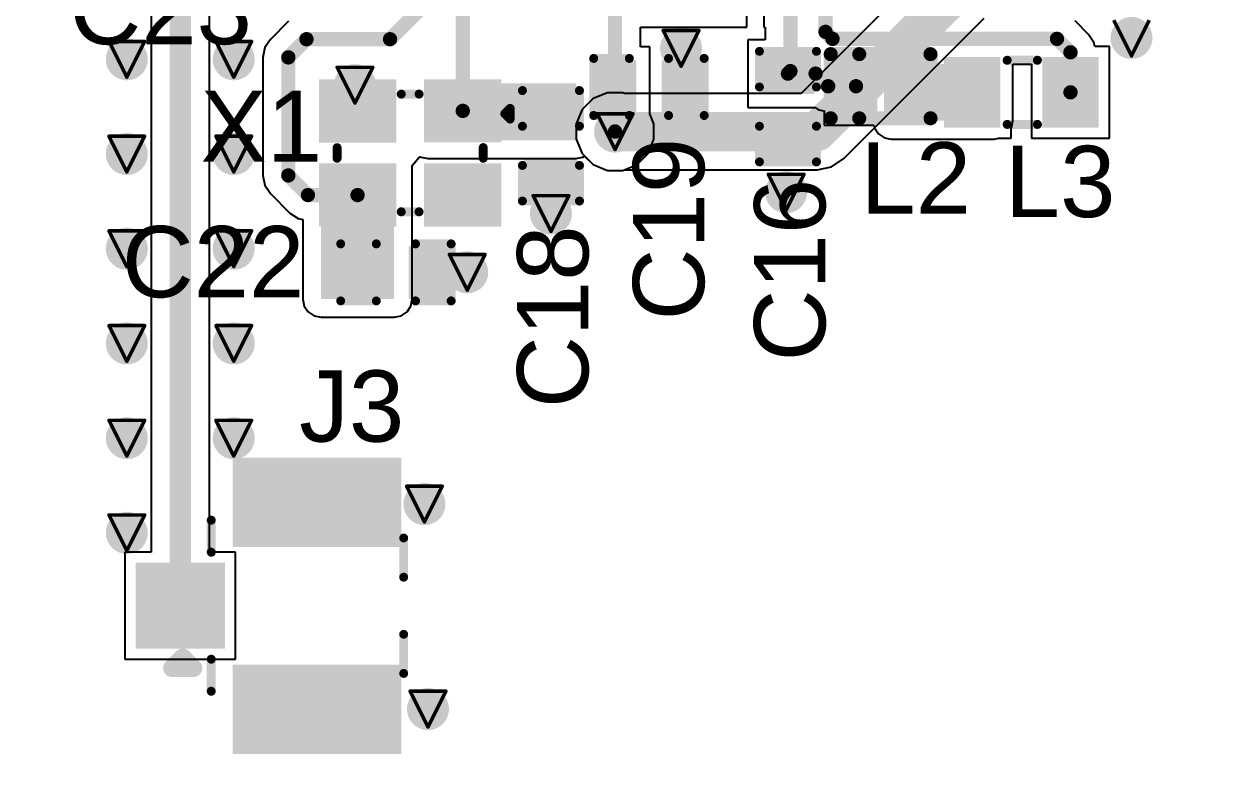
# Model space of a CAD drawing. Header units: inches. Extents: x -89 to 406, y -87 to 102.
# Drawn here: x -79.67 to -62.41, y -22.44 to -11.86 of the extents above; entities that cross this region are included whole.
import ezdxf

# ---------------------------------------------------------------- set-up
doc = ezdxf.new("R2010")
doc.units = ezdxf.units.IN
for name, color, linetype in [('Board_Outline', 56, 'Continuous'), ('Bottom Layer', 5, 'Continuous'), ('Drill Drawing', 1, 'Continuous'), ('Top Layer', 1, 'Continuous'), ('Top Overlay', 2, 'Continuous'), ('Top Paste', 8, 'Continuous'), ('Top Solder', 216, 'Continuous'), ('Via Holes', 16, 'Continuous')]:
    doc.layers.add(name, color=color, linetype=linetype)
doc.styles.add('Arial', font='', dxfattribs={"height": 0.2})
doc.styles.get('Arial').set_extended_font_data('Arial')

msp = doc.modelspace()

# ---------------------------------------------------------------- hatches: boundary and pattern name
at = {"layer": 'Bottom Layer'}
h = msp.add_hatch(color=5, dxfattribs=at)
edge = h.paths.add_edge_path()
edge.add_arc((-70.307, -12.2), 0.3, 0, 360)
h = msp.add_hatch(color=5, dxfattribs=at)
edge = h.paths.add_edge_path()
edge.add_arc((-63.886, -12.052), 0.3, 0, 360)
h = msp.add_hatch(color=5, dxfattribs=at)
edge = h.paths.add_edge_path()
edge.add_arc((-78.207, -12.356), 0.3, 0, 360)
h = msp.add_hatch(color=5, dxfattribs=at)
edge = h.paths.add_edge_path()
edge.add_arc((-76.683, -12.356), 0.3, 0, 360)
h = msp.add_hatch(color=5, dxfattribs=at)
edge = h.paths.add_edge_path()
edge.add_arc((-74.955, -12.725), 0.3, 0, 360)
h = msp.add_hatch(color=5, dxfattribs=at)
edge = h.paths.add_edge_path()
edge.add_arc((-71.247, -13.386), 0.3, 0, 360)
h = msp.add_hatch(color=5, dxfattribs=at)
edge = h.paths.add_edge_path()
edge.add_arc((-78.207, -13.706), 0.3, 0, 360)
h = msp.add_hatch(color=5, dxfattribs=at)
edge = h.paths.add_edge_path()
edge.add_arc((-76.683, -13.706), 0.3, 0, 360)
h = msp.add_hatch(color=5, dxfattribs=at)
edge = h.paths.add_edge_path()
edge.add_arc((-68.809, -14.249), 0.3, 0, 360)
h = msp.add_hatch(color=5, dxfattribs=at)
edge = h.paths.add_edge_path()
edge.add_arc((-72.161, -14.554), 0.3, 0, 360)
h = msp.add_hatch(color=5, dxfattribs=at)
edge = h.paths.add_edge_path()
edge.add_arc((-78.207, -15.055), 0.3, 0, 360)
h = msp.add_hatch(color=5, dxfattribs=at)
edge = h.paths.add_edge_path()
edge.add_arc((-76.683, -15.055), 0.3, 0, 360)
h = msp.add_hatch(color=5, dxfattribs=at)
edge = h.paths.add_edge_path()
edge.add_arc((-73.355, -15.392), 0.3, 0, 360)
h = msp.add_hatch(color=5, dxfattribs=at)
edge = h.paths.add_edge_path()
edge.add_arc((-78.207, -16.405), 0.3, 0, 360)
h = msp.add_hatch(color=5, dxfattribs=at)
edge = h.paths.add_edge_path()
edge.add_arc((-76.683, -16.405), 0.3, 0, 360)
h = msp.add_hatch(color=5, dxfattribs=at)
edge = h.paths.add_edge_path()
edge.add_arc((-78.207, -17.755), 0.3, 0, 360)
h = msp.add_hatch(color=5, dxfattribs=at)
edge = h.paths.add_edge_path()
edge.add_arc((-76.683, -17.755), 0.3, 0, 360)
h = msp.add_hatch(color=5, dxfattribs=at)
edge = h.paths.add_edge_path()
edge.add_arc((-73.965, -18.694), 0.3, 0, 360)
h = msp.add_hatch(color=5, dxfattribs=at)
edge = h.paths.add_edge_path()
edge.add_arc((-78.207, -19.104), 0.3, 0, 360)
h = msp.add_hatch(color=5, dxfattribs=at)
edge = h.paths.add_edge_path()
edge.add_arc((-73.914, -21.615), 0.3, 0, 360)
at = {"layer": 'Top Layer'}
h = msp.add_hatch(color=1, dxfattribs=at)
edge = h.paths.add_edge_path()
edge.add_arc((-70.307, -12.2), 0.3, 0, 360)
h = msp.add_hatch(color=1, dxfattribs=at)
edge = h.paths.add_edge_path()
edge.add_arc((-63.886, -12.052), 0.3, 0, 360)
h = msp.add_hatch(color=1, dxfattribs=at)
edge = h.paths.add_edge_path()
edge.add_arc((-78.207, -12.356), 0.3, 0, 360)
h = msp.add_hatch(color=1, dxfattribs=at)
edge = h.paths.add_edge_path()
edge.add_arc((-76.683, -12.356), 0.3, 0, 360)
for points in [[(-69.101, -12.332), (-68.466, -12.332), (-68.466, -12.789), (-69.101, -12.789)], [(-67.31, -13.233), (-65.837, -13.233), (-65.837, -12.421), (-67.31, -12.421)], [(-71.006, -12.433), (-71.006, -13.068), (-71.463, -13.068), (-71.463, -12.433)], [(-70.066, -12.433), (-70.066, -13.068), (-70.523, -13.068), (-70.523, -12.433)], [(-68.012, -12.44), (-67.612, -12.44), (-67.612, -13.04), (-68.012, -13.04)], [(-67.312, -12.44), (-66.912, -12.44), (-66.912, -13.04), (-67.312, -13.04)], [(-66.456, -12.427), (-65.856, -12.427), (-65.856, -13.227), (-66.456, -13.227)], [(-65.056, -12.427), (-64.456, -12.427), (-64.456, -13.227), (-65.056, -13.227)], [(-74.418, -12.691), (-74.418, -13.491), (-75.418, -13.491), (-75.418, -12.691)], [(-72.918, -12.691), (-72.918, -13.491), (-73.918, -13.491), (-73.918, -12.691)], [(-73.914, -13.513), (-71.806, -13.513), (-71.806, -12.7), (-73.914, -12.7)], [(-72.479, -12.89), (-71.844, -12.89), (-71.844, -13.348), (-72.479, -13.348)], [(-69.101, -13.271), (-68.466, -13.271), (-68.466, -13.729), (-69.101, -13.729)], [(-75.438, -15.773), (-74.397, -15.773), (-74.397, -13.868), (-75.438, -13.868)], [(-74.418, -13.891), (-74.418, -14.691), (-75.418, -14.691), (-75.418, -13.891)], [(-72.918, -13.89), (-72.918, -14.69), (-73.918, -14.69), (-73.918, -13.89)], [(-72.479, -13.83), (-71.844, -13.83), (-71.844, -14.287), (-72.479, -14.287)], [(-75.07, -15.71), (-75.07, -15.075), (-74.612, -15.075), (-74.612, -15.71)], [(-74.13, -15.71), (-74.13, -15.075), (-73.673, -15.075), (-73.673, -15.71)], [(-74.396, -18.132), (-74.396, -19.202), (-76.596, -19.202), (-76.596, -18.132)], [(-76.91, -19.632), (-76.91, -20.652), (-77.98, -20.652), (-77.98, -19.632)], [(-74.396, -21.082), (-74.396, -22.152), (-76.596, -22.152), (-76.596, -21.082)]]:
    msp.add_hatch(color=1, dxfattribs=at).paths.add_polyline_path(points)
h = msp.add_hatch(color=1, dxfattribs=at)
edge = h.paths.add_edge_path()
edge.add_arc((-74.955, -12.725), 0.3, 0, 360)
h = msp.add_hatch(color=1, dxfattribs=at)
edge = h.paths.add_edge_path()
edge.add_arc((-71.247, -13.386), 0.3, 0, 360)
h = msp.add_hatch(color=1, dxfattribs=at)
edge = h.paths.add_edge_path()
edge.add_arc((-78.207, -13.706), 0.3, 0, 360)
h = msp.add_hatch(color=1, dxfattribs=at)
edge = h.paths.add_edge_path()
edge.add_arc((-76.683, -13.706), 0.3, 0, 360)
h = msp.add_hatch(color=1, dxfattribs=at)
edge = h.paths.add_edge_path()
edge.add_arc((-68.809, -14.249), 0.3, 0, 360)
h = msp.add_hatch(color=1, dxfattribs=at)
edge = h.paths.add_edge_path()
edge.add_arc((-72.161, -14.554), 0.3, 0, 360)
h = msp.add_hatch(color=1, dxfattribs=at)
edge = h.paths.add_edge_path()
edge.add_arc((-78.207, -15.055), 0.3, 0, 360)
h = msp.add_hatch(color=1, dxfattribs=at)
edge = h.paths.add_edge_path()
edge.add_arc((-76.683, -15.055), 0.3, 0, 360)
h = msp.add_hatch(color=1, dxfattribs=at)
edge = h.paths.add_edge_path()
edge.add_arc((-73.355, -15.392), 0.3, 0, 360)
h = msp.add_hatch(color=1, dxfattribs=at)
edge = h.paths.add_edge_path()
edge.add_arc((-78.207, -16.405), 0.3, 0, 360)
h = msp.add_hatch(color=1, dxfattribs=at)
edge = h.paths.add_edge_path()
edge.add_arc((-76.683, -16.405), 0.3, 0, 360)
h = msp.add_hatch(color=1, dxfattribs=at)
edge = h.paths.add_edge_path()
edge.add_arc((-78.207, -17.755), 0.3, 0, 360)
h = msp.add_hatch(color=1, dxfattribs=at)
edge = h.paths.add_edge_path()
edge.add_arc((-76.683, -17.755), 0.3, 0, 360)
h = msp.add_hatch(color=1, dxfattribs=at)
edge = h.paths.add_edge_path()
edge.add_arc((-73.965, -18.694), 0.3, 0, 360)
h = msp.add_hatch(color=1, dxfattribs=at)
edge = h.paths.add_edge_path()
edge.add_arc((-78.207, -19.104), 0.3, 0, 360)
h = msp.add_hatch(color=1, dxfattribs=at)
edge = h.paths.add_edge_path()
edge.add_arc((-73.914, -21.615), 0.3, 0, 360)
at = {"layer": 'Top Paste'}
for points in [[(-69.101, -12.332), (-68.466, -12.332), (-68.466, -12.789), (-69.101, -12.789)], [(-71.006, -12.433), (-71.006, -13.068), (-71.463, -13.068), (-71.463, -12.433)], [(-70.066, -12.433), (-70.066, -13.068), (-70.523, -13.068), (-70.523, -12.433)], [(-68.012, -12.44), (-67.612, -12.44), (-67.612, -13.04), (-68.012, -13.04)], [(-67.312, -12.44), (-66.912, -12.44), (-66.912, -13.04), (-67.312, -13.04)], [(-66.456, -12.427), (-65.856, -12.427), (-65.856, -13.227), (-66.456, -13.227)], [(-65.056, -12.427), (-64.456, -12.427), (-64.456, -13.227), (-65.056, -13.227)], [(-74.418, -12.691), (-74.418, -13.491), (-75.418, -13.491), (-75.418, -12.691)], [(-72.918, -12.691), (-72.918, -13.491), (-73.918, -13.491), (-73.918, -12.691)], [(-72.479, -12.89), (-71.844, -12.89), (-71.844, -13.348), (-72.479, -13.348)], [(-69.101, -13.271), (-68.466, -13.271), (-68.466, -13.729), (-69.101, -13.729)], [(-74.418, -13.891), (-74.418, -14.691), (-75.418, -14.691), (-75.418, -13.891)], [(-72.918, -13.89), (-72.918, -14.69), (-73.918, -14.69), (-73.918, -13.89)], [(-72.479, -13.83), (-71.844, -13.83), (-71.844, -14.287), (-72.479, -14.287)], [(-75.07, -15.71), (-75.07, -15.075), (-74.612, -15.075), (-74.612, -15.71)], [(-74.13, -15.71), (-74.13, -15.075), (-73.673, -15.075), (-73.673, -15.71)], [(-74.396, -18.132), (-74.396, -19.202), (-76.596, -19.202), (-76.596, -18.132)], [(-76.91, -19.632), (-76.91, -20.652), (-77.98, -20.652), (-77.98, -19.632)], [(-74.396, -21.082), (-74.396, -22.152), (-76.596, -22.152), (-76.596, -21.082)]]:
    msp.add_hatch(color=8, dxfattribs=at).paths.add_polyline_path(points)
at = {"layer": 'Top Solder'}
for points in [[(-70.946, -12.373), (-70.946, -13.128), (-71.523, -13.128), (-71.523, -12.373)], [(-70.006, -12.373), (-70.006, -13.128), (-70.583, -13.128), (-70.583, -12.373)], [(-69.161, -12.272), (-68.406, -12.272), (-68.406, -12.849), (-69.161, -12.849)], [(-68.114, -12.338), (-67.511, -12.338), (-67.511, -13.141), (-68.114, -13.141)], [(-67.414, -12.338), (-66.811, -12.338), (-66.811, -13.141), (-67.414, -13.141)], [(-66.557, -12.325), (-65.754, -12.325), (-65.754, -13.329), (-66.557, -13.329)], [(-65.157, -12.325), (-64.354, -12.325), (-64.354, -13.329), (-65.157, -13.329)], [(-74.367, -12.64), (-74.367, -13.542), (-75.469, -13.542), (-75.469, -12.64)], [(-72.867, -12.64), (-72.867, -13.541), (-73.969, -13.541), (-73.969, -12.64)], [(-72.539, -12.831), (-71.784, -12.831), (-71.784, -13.408), (-72.539, -13.408)], [(-69.161, -13.212), (-68.406, -13.212), (-68.406, -13.789), (-69.161, -13.789)], [(-72.539, -13.77), (-71.784, -13.77), (-71.784, -14.347), (-72.539, -14.347)], [(-74.367, -13.84), (-74.367, -14.741), (-75.469, -14.741), (-75.469, -13.84)], [(-72.867, -13.84), (-72.867, -14.741), (-73.969, -14.741), (-73.969, -13.84)], [(-75.13, -15.77), (-75.13, -15.015), (-74.553, -15.015), (-74.553, -15.77)], [(-74.19, -15.77), (-74.19, -15.015), (-73.613, -15.015), (-73.613, -15.77)], [(-74.295, -18.031), (-74.295, -19.304), (-76.698, -19.304), (-76.698, -18.031)], [(-76.808, -19.531), (-76.808, -20.754), (-78.081, -20.754), (-78.081, -19.531)], [(-74.295, -20.981), (-74.295, -22.254), (-76.698, -22.254), (-76.698, -20.981)]]:
    msp.add_hatch(color=216, dxfattribs=at).paths.add_polyline_path(points)
at = {"layer": 'Via Holes'}
h = msp.add_hatch(color=7, dxfattribs=at)
edge = h.paths.add_edge_path()
edge.add_arc((-63.886, -12.052), 0.15, 0, 360)
h = msp.add_hatch(color=7, dxfattribs=at)
edge = h.paths.add_edge_path()
edge.add_arc((-70.307, -12.2), 0.15, 0, 360)
h = msp.add_hatch(color=7, dxfattribs=at)
edge = h.paths.add_edge_path()
edge.add_arc((-78.207, -12.356), 0.15, 0, 360)
h = msp.add_hatch(color=7, dxfattribs=at)
edge = h.paths.add_edge_path()
edge.add_arc((-76.683, -12.356), 0.15, 0, 360)
h = msp.add_hatch(color=7, dxfattribs=at)
edge = h.paths.add_edge_path()
edge.add_arc((-74.955, -12.725), 0.15, 0, 360)
h = msp.add_hatch(color=7, dxfattribs=at)
edge = h.paths.add_edge_path()
edge.add_arc((-71.247, -13.386), 0.15, 0, 360)
h = msp.add_hatch(color=7, dxfattribs=at)
edge = h.paths.add_edge_path()
edge.add_arc((-78.207, -13.706), 0.15, 0, 360)
h = msp.add_hatch(color=7, dxfattribs=at)
edge = h.paths.add_edge_path()
edge.add_arc((-76.683, -13.706), 0.15, 0, 360)
h = msp.add_hatch(color=7, dxfattribs=at)
edge = h.paths.add_edge_path()
edge.add_arc((-68.809, -14.249), 0.15, 0, 360)
h = msp.add_hatch(color=7, dxfattribs=at)
edge = h.paths.add_edge_path()
edge.add_arc((-72.161, -14.554), 0.15, 0, 360)
h = msp.add_hatch(color=7, dxfattribs=at)
edge = h.paths.add_edge_path()
edge.add_arc((-78.207, -15.055), 0.15, 0, 360)
h = msp.add_hatch(color=7, dxfattribs=at)
edge = h.paths.add_edge_path()
edge.add_arc((-76.683, -15.055), 0.15, 0, 360)
h = msp.add_hatch(color=7, dxfattribs=at)
edge = h.paths.add_edge_path()
edge.add_arc((-73.355, -15.392), 0.15, 0, 360)
h = msp.add_hatch(color=7, dxfattribs=at)
edge = h.paths.add_edge_path()
edge.add_arc((-78.207, -16.405), 0.15, 0, 360)
h = msp.add_hatch(color=7, dxfattribs=at)
edge = h.paths.add_edge_path()
edge.add_arc((-76.683, -16.405), 0.15, 0, 360)
h = msp.add_hatch(color=7, dxfattribs=at)
edge = h.paths.add_edge_path()
edge.add_arc((-78.207, -17.755), 0.15, 0, 360)
h = msp.add_hatch(color=7, dxfattribs=at)
edge = h.paths.add_edge_path()
edge.add_arc((-76.683, -17.755), 0.15, 0, 360)
h = msp.add_hatch(color=7, dxfattribs=at)
edge = h.paths.add_edge_path()
edge.add_arc((-73.965, -18.694), 0.15, 0, 360)
h = msp.add_hatch(color=7, dxfattribs=at)
edge = h.paths.add_edge_path()
edge.add_arc((-78.207, -19.104), 0.15, 0, 360)
h = msp.add_hatch(color=7, dxfattribs=at)
edge = h.paths.add_edge_path()
edge.add_arc((-73.914, -21.615), 0.15, 0, 360)

# ---------------------------------------------------------------- linework, layer by layer
at = {"layer": 'Board_Outline', "const_width": 0.254}
msp.add_lwpolyline([(87.312, 0, 1), (-87.312, 0, 1)], format="xyb", close=True, dxfattribs=at)
at = {"layer": 'Bottom Layer'}
for p, q in [((-66.817, -11.065), (-68.594, -12.842)), ((-67.985, -13.77), (-65.984, -11.77)), ((-71.561, -12.916), (-71.717, -13.072)), ((-71.357, -12.832), (-71.561, -12.916)), ((-71.137, -12.832), (-71.357, -12.832)), ((-71.112, -12.842), (-71.137, -12.832)), ((-68.594, -12.842), (-71.112, -12.842)), ((-71.717, -13.072), (-71.801, -13.276)), ((-71.801, -13.276), (-71.801, -13.496)), ((-71.801, -13.496), (-71.717, -13.7)), ((-71.717, -13.7), (-71.561, -13.855)), ((-68.161, -13.888), (-67.985, -13.77)), ((-71.561, -13.855), (-71.357, -13.94)), ((-71.357, -13.94), (-71.137, -13.94)), ((-71.137, -13.94), (-71.112, -13.93)), ((-71.112, -13.93), (-68.369, -13.93)), ((-68.369, -13.93), (-68.161, -13.888))]:
    msp.add_line(p, q, dxfattribs=at)
at = {"layer": 'Bottom Layer', "const_width": 0.559}
for points in [[(-68.369, -13.386), (-66.273, -11.29)], [(-71.247, -13.386), (-68.369, -13.386)]]:
    msp.add_lwpolyline(points, dxfattribs=at)
at = {"layer": 'Bottom Layer', "const_width": 0.279}
for points in [[(-71.387, -13.386, 1), (-71.107, -13.386, 1)], [(-68.509, -13.386, 1), (-68.229, -13.386, 1)], [(-68.509, -13.386, 1), (-68.229, -13.386, 1)]]:
    msp.add_lwpolyline(points, format="xyb", close=True, dxfattribs=at)
at = {"layer": 'Drill Drawing', "const_width": 0.0508}
for points in [[(-64.14, -11.798), (-63.886, -12.306)], [(-63.886, -12.306), (-63.632, -11.798)], [(-78.461, -12.102), (-77.953, -12.102)], [(-78.461, -12.102), (-78.207, -12.61)], [(-78.207, -12.61), (-77.953, -12.102)], [(-76.937, -12.102), (-76.429, -12.102)], [(-76.937, -12.102), (-76.683, -12.61)], [(-76.683, -12.61), (-76.429, -12.102)], [(-70.561, -11.946), (-70.053, -11.946)], [(-70.561, -11.946), (-70.307, -12.454)], [(-70.307, -12.454), (-70.053, -11.946)], [(-75.209, -12.471), (-74.701, -12.471)], [(-75.209, -12.471), (-74.955, -12.979)], [(-74.955, -12.979), (-74.701, -12.471)], [(-71.501, -13.132), (-70.993, -13.132)], [(-71.501, -13.132), (-71.247, -13.64)], [(-71.247, -13.64), (-70.993, -13.132)], [(-78.461, -13.452), (-77.953, -13.452)], [(-78.461, -13.452), (-78.207, -13.96)], [(-78.207, -13.96), (-77.953, -13.452)], [(-76.937, -13.452), (-76.429, -13.452)], [(-76.937, -13.452), (-76.683, -13.96)], [(-76.683, -13.96), (-76.429, -13.452)], [(-69.063, -13.995), (-68.555, -13.995)], [(-69.063, -13.995), (-68.809, -14.503)], [(-68.809, -14.503), (-68.555, -13.995)], [(-72.415, -14.3), (-71.907, -14.3)], [(-72.415, -14.3), (-72.161, -14.808)], [(-72.161, -14.808), (-71.907, -14.3)], [(-78.461, -14.801), (-77.953, -14.801)], [(-78.461, -14.801), (-78.207, -15.309)], [(-78.207, -15.309), (-77.953, -14.801)], [(-76.937, -14.801), (-76.429, -14.801)], [(-76.937, -14.801), (-76.683, -15.309)], [(-76.683, -15.309), (-76.429, -14.801)], [(-73.609, -15.138), (-73.101, -15.138)], [(-73.609, -15.138), (-73.355, -15.646)], [(-73.355, -15.646), (-73.101, -15.138)], [(-78.461, -16.151), (-77.953, -16.151)], [(-78.461, -16.151), (-78.207, -16.659)], [(-78.207, -16.659), (-77.953, -16.151)], [(-76.937, -16.151), (-76.429, -16.151)], [(-76.937, -16.151), (-76.683, -16.659)], [(-76.683, -16.659), (-76.429, -16.151)], [(-78.461, -17.501), (-77.953, -17.501)], [(-78.461, -17.501), (-78.207, -18.009)], [(-78.207, -18.009), (-77.953, -17.501)], [(-76.937, -17.501), (-76.429, -17.501)], [(-76.937, -17.501), (-76.683, -18.009)], [(-76.683, -18.009), (-76.429, -17.501)], [(-74.219, -18.44), (-73.711, -18.44)], [(-74.219, -18.44), (-73.965, -18.948)], [(-73.965, -18.948), (-73.711, -18.44)], [(-78.461, -18.85), (-77.953, -18.85)], [(-78.461, -18.85), (-78.207, -19.358)], [(-78.207, -19.358), (-77.953, -18.85)], [(-74.168, -21.361), (-73.66, -21.361)], [(-74.168, -21.361), (-73.914, -21.869)], [(-73.914, -21.869), (-73.66, -21.361)]]:
    msp.add_lwpolyline(points, dxfattribs=at)
at = {"layer": 'Drill Drawing', "const_width": 0.0254}
for points in [[(-78.473, -12.102, 1), (-78.448, -12.102, 1)], [(-78.473, -12.102, 1), (-78.448, -12.102, 1)], [(-77.965, -12.102, 1), (-77.94, -12.102, 1)], [(-77.965, -12.102, 1), (-77.94, -12.102, 1)], [(-76.949, -12.102, 1), (-76.924, -12.102, 1)], [(-76.949, -12.102, 1), (-76.924, -12.102, 1)], [(-76.441, -12.102, 1), (-76.416, -12.102, 1)], [(-76.441, -12.102, 1), (-76.416, -12.102, 1)], [(-70.574, -11.946, 1), (-70.548, -11.946, 1)], [(-70.574, -11.946, 1), (-70.548, -11.946, 1)], [(-70.066, -11.946, 1), (-70.04, -11.946, 1)], [(-70.066, -11.946, 1), (-70.04, -11.946, 1)], [(-63.899, -12.306, 1), (-63.873, -12.306, 1)], [(-63.899, -12.306, 1), (-63.873, -12.306, 1)], [(-78.219, -12.61, 1), (-78.194, -12.61, 1)], [(-78.219, -12.61, 1), (-78.194, -12.61, 1)], [(-76.695, -12.61, 1), (-76.67, -12.61, 1)], [(-76.695, -12.61, 1), (-76.67, -12.61, 1)], [(-75.222, -12.471, 1), (-75.197, -12.471, 1)], [(-75.222, -12.471, 1), (-75.197, -12.471, 1)], [(-74.714, -12.471, 1), (-74.689, -12.471, 1)], [(-74.714, -12.471, 1), (-74.689, -12.471, 1)], [(-70.32, -12.454, 1), (-70.294, -12.454, 1)], [(-70.32, -12.454, 1), (-70.294, -12.454, 1)], [(-74.968, -12.979, 1), (-74.943, -12.979, 1)], [(-74.968, -12.979, 1), (-74.943, -12.979, 1)], [(-71.514, -13.132, 1), (-71.488, -13.132, 1)], [(-71.514, -13.132, 1), (-71.488, -13.132, 1)], [(-71.006, -13.132, 1), (-70.98, -13.132, 1)], [(-71.006, -13.132, 1), (-70.98, -13.132, 1)], [(-78.473, -13.452, 1), (-78.448, -13.452, 1)], [(-78.473, -13.452, 1), (-78.448, -13.452, 1)], [(-77.965, -13.452, 1), (-77.94, -13.452, 1)], [(-77.965, -13.452, 1), (-77.94, -13.452, 1)], [(-76.949, -13.452, 1), (-76.924, -13.452, 1)], [(-76.949, -13.452, 1), (-76.924, -13.452, 1)], [(-76.441, -13.452, 1), (-76.416, -13.452, 1)], [(-76.441, -13.452, 1), (-76.416, -13.452, 1)], [(-71.26, -13.64, 1), (-71.234, -13.64, 1)], [(-71.26, -13.64, 1), (-71.234, -13.64, 1)], [(-78.219, -13.96, 1), (-78.194, -13.96, 1)], [(-78.219, -13.96, 1), (-78.194, -13.96, 1)], [(-76.695, -13.96, 1), (-76.67, -13.96, 1)], [(-76.695, -13.96, 1), (-76.67, -13.96, 1)], [(-69.075, -13.995, 1), (-69.05, -13.995, 1)], [(-69.075, -13.995, 1), (-69.05, -13.995, 1)], [(-68.567, -13.995, 1), (-68.542, -13.995, 1)], [(-68.567, -13.995, 1), (-68.542, -13.995, 1)], [(-72.428, -14.3, 1), (-72.403, -14.3, 1)], [(-72.428, -14.3, 1), (-72.403, -14.3, 1)], [(-71.92, -14.3, 1), (-71.895, -14.3, 1)], [(-71.92, -14.3, 1), (-71.895, -14.3, 1)], [(-68.821, -14.503, 1), (-68.796, -14.503, 1)], [(-68.821, -14.503, 1), (-68.796, -14.503, 1)], [(-78.473, -14.801, 1), (-78.448, -14.801, 1)], [(-78.473, -14.801, 1), (-78.448, -14.801, 1)], [(-77.965, -14.801, 1), (-77.94, -14.801, 1)], [(-77.965, -14.801, 1), (-77.94, -14.801, 1)], [(-76.949, -14.801, 1), (-76.924, -14.801, 1)], [(-76.949, -14.801, 1), (-76.924, -14.801, 1)], [(-76.441, -14.801, 1), (-76.416, -14.801, 1)], [(-76.441, -14.801, 1), (-76.416, -14.801, 1)], [(-72.174, -14.808, 1), (-72.149, -14.808, 1)], [(-72.174, -14.808, 1), (-72.149, -14.808, 1)], [(-73.622, -15.138, 1), (-73.596, -15.138, 1)], [(-73.622, -15.138, 1), (-73.596, -15.138, 1)], [(-73.114, -15.138, 1), (-73.088, -15.138, 1)], [(-73.114, -15.138, 1), (-73.088, -15.138, 1)], [(-78.219, -15.309, 1), (-78.194, -15.309, 1)], [(-78.219, -15.309, 1), (-78.194, -15.309, 1)], [(-76.695, -15.309, 1), (-76.67, -15.309, 1)], [(-76.695, -15.309, 1), (-76.67, -15.309, 1)], [(-73.368, -15.646, 1), (-73.343, -15.646, 1)], [(-73.368, -15.646, 1), (-73.343, -15.646, 1)], [(-78.473, -16.151, 1), (-78.448, -16.151, 1)], [(-78.473, -16.151, 1), (-78.448, -16.151, 1)], [(-77.965, -16.151, 1), (-77.94, -16.151, 1)], [(-77.965, -16.151, 1), (-77.94, -16.151, 1)], [(-76.949, -16.151, 1), (-76.924, -16.151, 1)], [(-76.949, -16.151, 1), (-76.924, -16.151, 1)], [(-76.441, -16.151, 1), (-76.416, -16.151, 1)], [(-76.441, -16.151, 1), (-76.416, -16.151, 1)], [(-78.219, -16.659, 1), (-78.194, -16.659, 1)], [(-78.219, -16.659, 1), (-78.194, -16.659, 1)], [(-76.695, -16.659, 1), (-76.67, -16.659, 1)], [(-76.695, -16.659, 1), (-76.67, -16.659, 1)], [(-78.473, -17.501, 1), (-78.448, -17.501, 1)], [(-78.473, -17.501, 1), (-78.448, -17.501, 1)], [(-77.965, -17.501, 1), (-77.94, -17.501, 1)], [(-77.965, -17.501, 1), (-77.94, -17.501, 1)], [(-76.949, -17.501, 1), (-76.924, -17.501, 1)], [(-76.949, -17.501, 1), (-76.924, -17.501, 1)], [(-76.441, -17.501, 1), (-76.416, -17.501, 1)], [(-76.441, -17.501, 1), (-76.416, -17.501, 1)], [(-78.219, -18.009, 1), (-78.194, -18.009, 1)], [(-78.219, -18.009, 1), (-78.194, -18.009, 1)], [(-76.695, -18.009, 1), (-76.67, -18.009, 1)], [(-76.695, -18.009, 1), (-76.67, -18.009, 1)], [(-74.231, -18.44, 1), (-74.206, -18.44, 1)], [(-74.231, -18.44, 1), (-74.206, -18.44, 1)], [(-73.723, -18.44, 1), (-73.698, -18.44, 1)], [(-73.723, -18.44, 1), (-73.698, -18.44, 1)], [(-78.473, -18.85, 1), (-78.448, -18.85, 1)], [(-78.473, -18.85, 1), (-78.448, -18.85, 1)], [(-77.965, -18.85, 1), (-77.94, -18.85, 1)], [(-77.965, -18.85, 1), (-77.94, -18.85, 1)], [(-73.977, -18.948, 1), (-73.952, -18.948, 1)], [(-73.977, -18.948, 1), (-73.952, -18.948, 1)], [(-78.219, -19.358, 1), (-78.194, -19.358, 1)], [(-78.219, -19.358, 1), (-78.194, -19.358, 1)], [(-74.181, -21.361, 1), (-74.155, -21.361, 1)], [(-74.181, -21.361, 1), (-74.155, -21.361, 1)], [(-73.673, -21.361, 1), (-73.647, -21.361, 1)], [(-73.673, -21.361, 1), (-73.647, -21.361, 1)], [(-73.927, -21.869, 1), (-73.901, -21.869, 1)], [(-73.927, -21.869, 1), (-73.901, -21.869, 1)]]:
    msp.add_lwpolyline(points, format="xyb", close=True, dxfattribs=at)
at = {"layer": 'Top Layer'}
for p, q in [((-77.859, -9.55), (-77.859, -19.378)), ((-77.03, -19.378), (-77.03, -9.55)), ((-69.369, -11.9), (-69.369, -10.692)), ((-69.127, -10.692), (-69.127, -11.9)), ((-75.902, -11.813), (-76.161, -12.072)), ((-70.885, -12.179), (-70.885, -11.9)), ((-70.885, -11.9), (-69.369, -11.9)), ((-69.127, -11.9), (-69.11, -11.9)), ((-69.11, -11.9), (-69.11, -12.078)), ((-64.499, -12.001), (-64.691, -11.809)), ((-76.161, -12.072), (-76.24, -12.19)), ((-69.11, -12.078), (-69.355, -12.078)), ((-69.355, -12.078), (-69.355, -13.043)), ((-64.421, -12.118), (-64.499, -12.001)), ((-64.499, -12.001), (-64.499, -12.001)), ((-76.24, -12.19), (-76.267, -12.329)), ((-70.752, -12.179), (-70.885, -12.179)), ((-70.752, -13.134), (-70.752, -12.179)), ((-64.41, -12.173), (-64.421, -12.118)), ((-64.202, -12.173), (-64.41, -12.173)), ((-64.202, -13.481), (-64.202, -12.173)), ((-76.267, -12.329), (-76.267, -12.329)), ((-76.267, -12.329), (-76.267, -14.011)), ((-65.578, -13.233), (-65.578, -12.428)), ((-65.578, -12.428), (-65.31, -12.428)), ((-65.31, -12.428), (-65.31, -13.481)), ((-69.355, -13.043), (-68.396, -13.043)), ((-68.396, -13.043), (-68.349, -13.075)), ((-68.349, -13.075), (-68.266, -13.091)), ((-68.266, -13.091), (-68.266, -13.294)), ((-70.693, -13.276), (-70.752, -13.134)), ((-70.693, -13.496), (-70.693, -13.276)), ((-65.598, -13.333), (-65.578, -13.233)), ((-68.266, -13.294), (-67.557, -13.294)), ((-67.557, -13.294), (-67.549, -13.333)), ((-67.549, -13.333), (-67.493, -13.417)), ((-67.493, -13.417), (-67.409, -13.473)), ((-65.602, -13.339), (-65.598, -13.333)), ((-65.602, -13.481), (-65.602, -13.339)), ((-70.777, -13.7), (-70.693, -13.496)), ((-67.409, -13.473), (-67.31, -13.492)), ((-67.31, -13.492), (-65.837, -13.492)), ((-65.837, -13.492), (-65.78, -13.481)), ((-65.78, -13.481), (-65.602, -13.481)), ((-65.31, -13.481), (-64.202, -13.481)), ((-74.138, -13.868), (-74.033, -13.745)), ((-74.033, -13.745), (-74.024, -13.745)), ((-74.024, -13.745), (-74.013, -13.752)), ((-74.013, -13.752), (-73.914, -13.772)), ((-73.914, -13.772), (-71.806, -13.772)), ((-71.806, -13.772), (-71.707, -13.752)), ((-71.707, -13.752), (-71.681, -13.735)), ((-71.681, -13.735), (-71.561, -13.855)), ((-70.933, -13.855), (-70.777, -13.7)), ((-74.138, -15.773), (-74.138, -13.868)), ((-71.561, -13.855), (-71.357, -13.94)), ((-71.357, -13.94), (-71.137, -13.94)), ((-71.137, -13.94), (-70.933, -13.855)), ((-76.267, -14.011), (-76.267, -14.011)), ((-76.267, -14.011), (-76.24, -14.15)), ((-76.24, -14.15), (-76.161, -14.268)), ((-76.161, -14.268), (-75.882, -14.547)), ((-75.882, -14.547), (-75.882, -14.547)), ((-75.882, -14.547), (-75.764, -14.626)), ((-75.764, -14.626), (-75.697, -14.639)), ((-75.697, -14.639), (-75.697, -15.773)), ((-75.697, -15.773), (-75.677, -15.873)), ((-75.677, -15.873), (-75.621, -15.957)), ((-74.213, -15.957), (-74.157, -15.873)), ((-74.157, -15.873), (-74.138, -15.773)), ((-75.621, -15.957), (-75.537, -16.013)), ((-75.537, -16.013), (-75.438, -16.032)), ((-75.438, -16.032), (-74.397, -16.032)), ((-74.397, -16.032), (-74.297, -16.013)), ((-74.297, -16.013), (-74.213, -15.957)), ((-77.859, -19.378), (-78.234, -19.378)), ((-78.234, -19.378), (-78.234, -20.906)), ((-76.656, -19.378), (-77.03, -19.378)), ((-76.656, -20.906), (-76.656, -19.378)), ((-78.234, -20.906), (-76.656, -20.906))]:
    msp.add_line(p, q, dxfattribs=at)
for points, const_width in [([(-77.445, -20.142), (-77.445, -9.068)], 0.305), ([(-74.454, -12.07), (-72.495, -10.111)], 0.203), ([(-71.248, -13.385), (-71.248, -11.296)], 0.203), ([(-68.748, -12.525), (-68.748, -11.296)], 0.203), ([(-68.248, -11.965), (-68.248, -11.296)], 0.203), ([(-73.418, -13.091), (-73.418, -11.68)], 0.203), ([(-68.248, -11.965), (-68.148, -12.065)], 0.203), ([(-75.905, -12.329), (-75.646, -12.07)], 0.203), ([(-75.646, -12.07), (-74.454, -12.07)], 0.203), ([(-68.148, -12.065), (-64.948, -12.065)], 0.203), ([(-64.948, -12.065), (-64.756, -12.257)], 0.203), ([(-75.905, -14.011), (-75.905, -12.329)], 0.203), ([(-64.756, -12.827), (-64.756, -12.257)], 0.203), ([(-68.783, -12.56), (-68.748, -12.525)], 0.203), ([(-68.783, -12.56), (-68.389, -12.56)], 0.203), ([(-68.389, -12.56), (-68.21, -12.74)], 0.203), ([(-68.21, -12.74), (-67.812, -12.74)], 0.203), ([(-71.248, -13.385), (-71.247, -13.386)], 0.203), ([(-75.905, -14.011), (-75.625, -14.291)], 0.203), ([(-75.625, -14.291), (-74.918, -14.291)], 0.203)]:
    msp.add_lwpolyline(points, dxfattribs=dict(at, const_width=const_width))
for points, const_width in [([(-68.299, -11.965, 1), (-68.197, -11.965, 1)], 0.102), ([(-68.299, -11.965, 1), (-68.197, -11.965, 1)], 0.102), ([(-75.697, -12.07, 1), (-75.595, -12.07, 1)], 0.102), ([(-75.697, -12.07, 1), (-75.595, -12.07, 1)], 0.102), ([(-74.505, -12.07, 1), (-74.404, -12.07, 1)], 0.102), ([(-74.505, -12.07, 1), (-74.404, -12.07, 1)], 0.102), ([(-68.199, -12.065, 1), (-68.097, -12.065, 1)], 0.102), ([(-68.199, -12.065, 1), (-68.097, -12.065, 1)], 0.102), ([(-64.999, -12.065, 1), (-64.897, -12.065, 1)], 0.102), ([(-64.999, -12.065, 1), (-64.897, -12.065, 1)], 0.102), ([(-75.956, -12.329, 1), (-75.854, -12.329, 1)], 0.102), ([(-75.956, -12.329, 1), (-75.854, -12.329, 1)], 0.102), ([(-64.807, -12.257, 1), (-64.705, -12.257, 1)], 0.102), ([(-64.807, -12.257, 1), (-64.705, -12.257, 1)], 0.102), ([(-68.799, -12.525, 1), (-68.697, -12.525, 1)], 0.102), ([(-68.799, -12.525, 1), (-68.697, -12.525, 1)], 0.102), ([(-68.834, -12.56, 1), (-68.732, -12.56, 1)], 0.102), ([(-68.834, -12.56, 1), (-68.732, -12.56, 1)], 0.102), ([(-68.44, -12.56, 1), (-68.339, -12.56, 1)], 0.102), ([(-68.44, -12.56, 1), (-68.339, -12.56, 1)], 0.102), ([(-68.261, -12.74, 1), (-68.159, -12.74, 1)], 0.102), ([(-68.261, -12.74, 1), (-68.159, -12.74, 1)], 0.102), ([(-67.863, -12.74, 1), (-67.762, -12.74, 1)], 0.102), ([(-64.807, -12.827, 1), (-64.705, -12.827, 1)], 0.102), ([(-73.469, -13.091, 1), (-73.367, -13.091, 1)], 0.102), ([(-71.299, -13.385, 1), (-71.197, -13.385, 1)], 0.102), ([(-71.299, -13.385, 1), (-71.197, -13.385, 1)], 0.102), ([(-71.298, -13.386, 1), (-71.196, -13.386, 1)], 0.102), ([(-75.956, -14.011, 1), (-75.854, -14.011, 1)], 0.102), ([(-75.956, -14.011, 1), (-75.854, -14.011, 1)], 0.102), ([(-75.676, -14.291, 1), (-75.575, -14.291, 1)], 0.102), ([(-75.676, -14.291, 1), (-75.575, -14.291, 1)], 0.102), ([(-74.969, -14.291, 1), (-74.867, -14.291, 1)], 0.102), ([(-77.521, -20.142, 1), (-77.368, -20.142, 1)], 0.152)]:
    msp.add_lwpolyline(points, format="xyb", close=True, dxfattribs=dict(at, const_width=const_width))
at = {"layer": 'Top Overlay'}
for points, const_width in [([(-69.19, -12.243), (-68.377, -12.243)], 0.127), ([(-69.19, -12.751), (-69.19, -12.243)], 0.127), ([(-68.377, -12.751), (-68.377, -12.243)], 0.127), ([(-68.174, -13.197), (-68.174, -12.283)], 0.2), ([(-68.174, -12.283), (-67.767, -12.283)], 0.2), ([(-67.767, -12.283), (-66.751, -12.283)], 0.2), ([(-66.751, -13.197), (-66.751, -12.283)], 0.2), ([(-71.552, -13.157), (-71.552, -12.344)], 0.127), ([(-71.552, -12.344), (-71.044, -12.344)], 0.127), ([(-70.485, -12.344), (-69.977, -12.344)], 0.127), ([(-69.977, -13.157), (-69.977, -12.344)], 0.127), ([(-65.659, -12.37), (-65.227, -12.37)], 0.127), ([(-72.568, -12.802), (-71.755, -12.802)], 0.127), ([(-72.568, -13.31), (-72.568, -12.802)], 0.127), ([(-71.755, -13.31), (-71.755, -12.802)], 0.127), ([(-74.295, -12.852), (-74.041, -12.852)], 0.127), ([(-72.819, -13.132), (-72.743, -13.056)], 0.127), ([(-72.819, -13.132), (-72.743, -13.208)], 0.127), ([(-72.743, -13.208), (-72.743, -13.056)], 0.127), ([(-71.552, -13.157), (-71.044, -13.157)], 0.127), ([(-70.485, -13.157), (-69.977, -13.157)], 0.127), ([(-68.174, -13.197), (-67.767, -13.197)], 0.2), ([(-67.767, -13.197), (-66.751, -13.197)], 0.2), ([(-69.19, -13.818), (-69.19, -13.31)], 0.127), ([(-68.377, -13.818), (-68.377, -13.31)], 0.127), ([(-65.659, -13.284), (-65.227, -13.284)], 0.127), ([(-75.209, -13.767), (-75.209, -13.615)], 0.127), ([(-73.127, -13.767), (-73.127, -13.614)], 0.127), ([(-69.19, -13.818), (-68.377, -13.818)], 0.127), ([(-72.568, -14.376), (-72.568, -13.868)], 0.127), ([(-71.755, -14.376), (-71.755, -13.868)], 0.127), ([(-72.568, -14.376), (-71.755, -14.376)], 0.127), ([(-74.295, -14.529), (-74.041, -14.529)], 0.127), ([(-75.159, -15.799), (-75.159, -14.986)], 0.127), ([(-75.159, -14.986), (-74.651, -14.986)], 0.127), ([(-74.092, -14.986), (-73.584, -14.986)], 0.127), ([(-73.584, -15.799), (-73.584, -14.986)], 0.127), ([(-75.159, -15.799), (-74.651, -15.799)], 0.127), ([(-74.092, -15.799), (-73.584, -15.799)], 0.127), ([(-77.004, -19.38), (-77.004, -18.923)], 0.127), ([(-74.261, -19.736), (-74.261, -19.177)], 0.127), ([(-74.261, -21.107), (-74.261, -20.549)], 0.127), ([(-77.563, -21.031), (-77.41, -20.879)], 0.254), ([(-77.41, -20.879), (-77.258, -21.031)], 0.254), ([(-77.004, -21.361), (-77.004, -20.904)], 0.127), ([(-77.563, -21.031), (-77.258, -21.031)], 0.254)]:
    msp.add_lwpolyline(points, dxfattribs=dict(at, const_width=const_width))
for points, const_width in [([(-69.221, -12.243, 1), (-69.158, -12.243, 1)], 0.0635), ([(-69.221, -12.243, 1), (-69.158, -12.243, 1)], 0.0635), ([(-68.409, -12.243, 1), (-68.345, -12.243, 1)], 0.0635), ([(-68.409, -12.243, 1), (-68.345, -12.243, 1)], 0.0635), ([(-68.224, -12.283, 1), (-68.124, -12.283, 1)], 0.1), ([(-68.224, -12.283, 1), (-68.124, -12.283, 1)], 0.1), ([(-67.817, -12.283, 1), (-67.717, -12.283, 1)], 0.1), ([(-67.817, -12.283, 1), (-67.717, -12.283, 1)], 0.1), ([(-66.801, -12.283, 1), (-66.701, -12.283, 1)], 0.1), ([(-66.801, -12.283, 1), (-66.701, -12.283, 1)], 0.1), ([(-71.584, -12.344, 1), (-71.52, -12.344, 1)], 0.0635), ([(-71.584, -12.344, 1), (-71.52, -12.344, 1)], 0.0635), ([(-71.076, -12.344, 1), (-71.012, -12.344, 1)], 0.0635), ([(-70.517, -12.344, 1), (-70.453, -12.344, 1)], 0.0635), ([(-70.009, -12.344, 1), (-69.945, -12.344, 1)], 0.0635), ([(-70.009, -12.344, 1), (-69.945, -12.344, 1)], 0.0635), ([(-65.691, -12.37, 1), (-65.627, -12.37, 1)], 0.0635), ([(-65.259, -12.37, 1), (-65.195, -12.37, 1)], 0.0635), ([(-72.6, -12.802, 1), (-72.536, -12.802, 1)], 0.0635), ([(-72.6, -12.802, 1), (-72.536, -12.802, 1)], 0.0635), ([(-71.787, -12.802, 1), (-71.723, -12.802, 1)], 0.0635), ([(-71.787, -12.802, 1), (-71.723, -12.802, 1)], 0.0635), ([(-69.221, -12.751, 1), (-69.158, -12.751, 1)], 0.0635), ([(-68.409, -12.751, 1), (-68.345, -12.751, 1)], 0.0635), ([(-74.327, -12.852, 1), (-74.263, -12.852, 1)], 0.0635), ([(-74.073, -12.852, 1), (-74.009, -12.852, 1)], 0.0635), ([(-72.851, -13.132, 1), (-72.788, -13.132, 1)], 0.0635), ([(-72.851, -13.132, 1), (-72.788, -13.132, 1)], 0.0635), ([(-72.775, -13.056, 1), (-72.711, -13.056, 1)], 0.0635), ([(-72.775, -13.056, 1), (-72.711, -13.056, 1)], 0.0635), ([(-71.584, -13.157, 1), (-71.52, -13.157, 1)], 0.0635), ([(-71.584, -13.157, 1), (-71.52, -13.157, 1)], 0.0635), ([(-71.076, -13.157, 1), (-71.012, -13.157, 1)], 0.0635), ([(-70.517, -13.157, 1), (-70.453, -13.157, 1)], 0.0635), ([(-70.009, -13.157, 1), (-69.945, -13.157, 1)], 0.0635), ([(-70.009, -13.157, 1), (-69.945, -13.157, 1)], 0.0635), ([(-68.224, -13.197, 1), (-68.124, -13.197, 1)], 0.1), ([(-68.224, -13.197, 1), (-68.124, -13.197, 1)], 0.1), ([(-67.817, -13.197, 1), (-67.717, -13.197, 1)], 0.1), ([(-67.817, -13.197, 1), (-67.717, -13.197, 1)], 0.1), ([(-66.801, -13.197, 1), (-66.701, -13.197, 1)], 0.1), ([(-66.801, -13.197, 1), (-66.701, -13.197, 1)], 0.1), ([(-72.775, -13.208, 1), (-72.711, -13.208, 1)], 0.0635), ([(-72.775, -13.208, 1), (-72.711, -13.208, 1)], 0.0635), ([(-72.6, -13.31, 1), (-72.536, -13.31, 1)], 0.0635), ([(-71.787, -13.31, 1), (-71.723, -13.31, 1)], 0.0635), ([(-69.221, -13.31, 1), (-69.158, -13.31, 1)], 0.0635), ([(-68.409, -13.31, 1), (-68.345, -13.31, 1)], 0.0635), ([(-65.691, -13.284, 1), (-65.627, -13.284, 1)], 0.0635), ([(-65.259, -13.284, 1), (-65.195, -13.284, 1)], 0.0635), ([(-75.241, -13.615, 1), (-75.178, -13.615, 1)], 0.0635), ([(-73.158, -13.614, 1), (-73.095, -13.614, 1)], 0.0635), ([(-75.241, -13.767, 1), (-75.178, -13.767, 1)], 0.0635), ([(-73.158, -13.767, 1), (-73.095, -13.767, 1)], 0.0635), ([(-69.221, -13.818, 1), (-69.158, -13.818, 1)], 0.0635), ([(-69.221, -13.818, 1), (-69.158, -13.818, 1)], 0.0635), ([(-68.409, -13.818, 1), (-68.345, -13.818, 1)], 0.0635), ([(-68.409, -13.818, 1), (-68.345, -13.818, 1)], 0.0635), ([(-72.6, -13.868, 1), (-72.536, -13.868, 1)], 0.0635), ([(-71.787, -13.868, 1), (-71.723, -13.868, 1)], 0.0635), ([(-72.6, -14.376, 1), (-72.536, -14.376, 1)], 0.0635), ([(-72.6, -14.376, 1), (-72.536, -14.376, 1)], 0.0635), ([(-71.787, -14.376, 1), (-71.723, -14.376, 1)], 0.0635), ([(-71.787, -14.376, 1), (-71.723, -14.376, 1)], 0.0635), ([(-74.327, -14.529, 1), (-74.263, -14.529, 1)], 0.0635), ([(-74.073, -14.529, 1), (-74.009, -14.529, 1)], 0.0635), ([(-75.19, -14.986, 1), (-75.127, -14.986, 1)], 0.0635), ([(-75.19, -14.986, 1), (-75.127, -14.986, 1)], 0.0635), ([(-74.682, -14.986, 1), (-74.619, -14.986, 1)], 0.0635), ([(-74.124, -14.986, 1), (-74.06, -14.986, 1)], 0.0635), ([(-73.616, -14.986, 1), (-73.552, -14.986, 1)], 0.0635), ([(-73.616, -14.986, 1), (-73.552, -14.986, 1)], 0.0635), ([(-75.19, -15.799, 1), (-75.127, -15.799, 1)], 0.0635), ([(-75.19, -15.799, 1), (-75.127, -15.799, 1)], 0.0635), ([(-74.682, -15.799, 1), (-74.619, -15.799, 1)], 0.0635), ([(-74.124, -15.799, 1), (-74.06, -15.799, 1)], 0.0635), ([(-73.616, -15.799, 1), (-73.552, -15.799, 1)], 0.0635), ([(-73.616, -15.799, 1), (-73.552, -15.799, 1)], 0.0635), ([(-77.036, -18.923, 1), (-76.972, -18.923, 1)], 0.0635), ([(-74.292, -19.177, 1), (-74.229, -19.177, 1)], 0.0635), ([(-77.036, -19.38, 1), (-76.972, -19.38, 1)], 0.0635), ([(-74.292, -19.736, 1), (-74.229, -19.736, 1)], 0.0635), ([(-74.292, -20.549, 1), (-74.229, -20.549, 1)], 0.0635), ([(-77.474, -20.879, 1), (-77.347, -20.879, 1)], 0.127), ([(-77.474, -20.879, 1), (-77.347, -20.879, 1)], 0.127), ([(-77.036, -20.904, 1), (-76.972, -20.904, 1)], 0.0635), ([(-77.626, -21.031, 1), (-77.499, -21.031, 1)], 0.127), ([(-77.626, -21.031, 1), (-77.499, -21.031, 1)], 0.127), ([(-77.321, -21.031, 1), (-77.194, -21.031, 1)], 0.127), ([(-77.321, -21.031, 1), (-77.194, -21.031, 1)], 0.127), ([(-74.292, -21.107, 1), (-74.229, -21.107, 1)], 0.0635), ([(-77.036, -21.361, 1), (-76.972, -21.361, 1)], 0.0635)]:
    msp.add_lwpolyline(points, format="xyb", close=True, dxfattribs=dict(at, const_width=const_width))

# ---------------------------------------------------------------- texts
at = {"layer": 'Top Overlay', "style": 'Arial'}
for s, p in [('C23', (-79.027, -12.141)), ('X1', (-77.157, -13.817)), ('L2', (-67.75, -14.554)), ('L3', (-65.693, -14.605)), ('C22', (-78.278, -15.748)), ('J3', (-75.751, -17.805))]:
    msp.add_text(s, height=1.016, dxfattribs=at).set_placement(p)
for s, p in [('C19', (-69.977, -16.078)), ('C16', (-68.25, -16.662)), ('C18', (-71.628, -17.327))]:
    msp.add_text(s, height=1.016, rotation=90, dxfattribs=at).set_placement(p)

doc.saveas('drawing.dxf')
